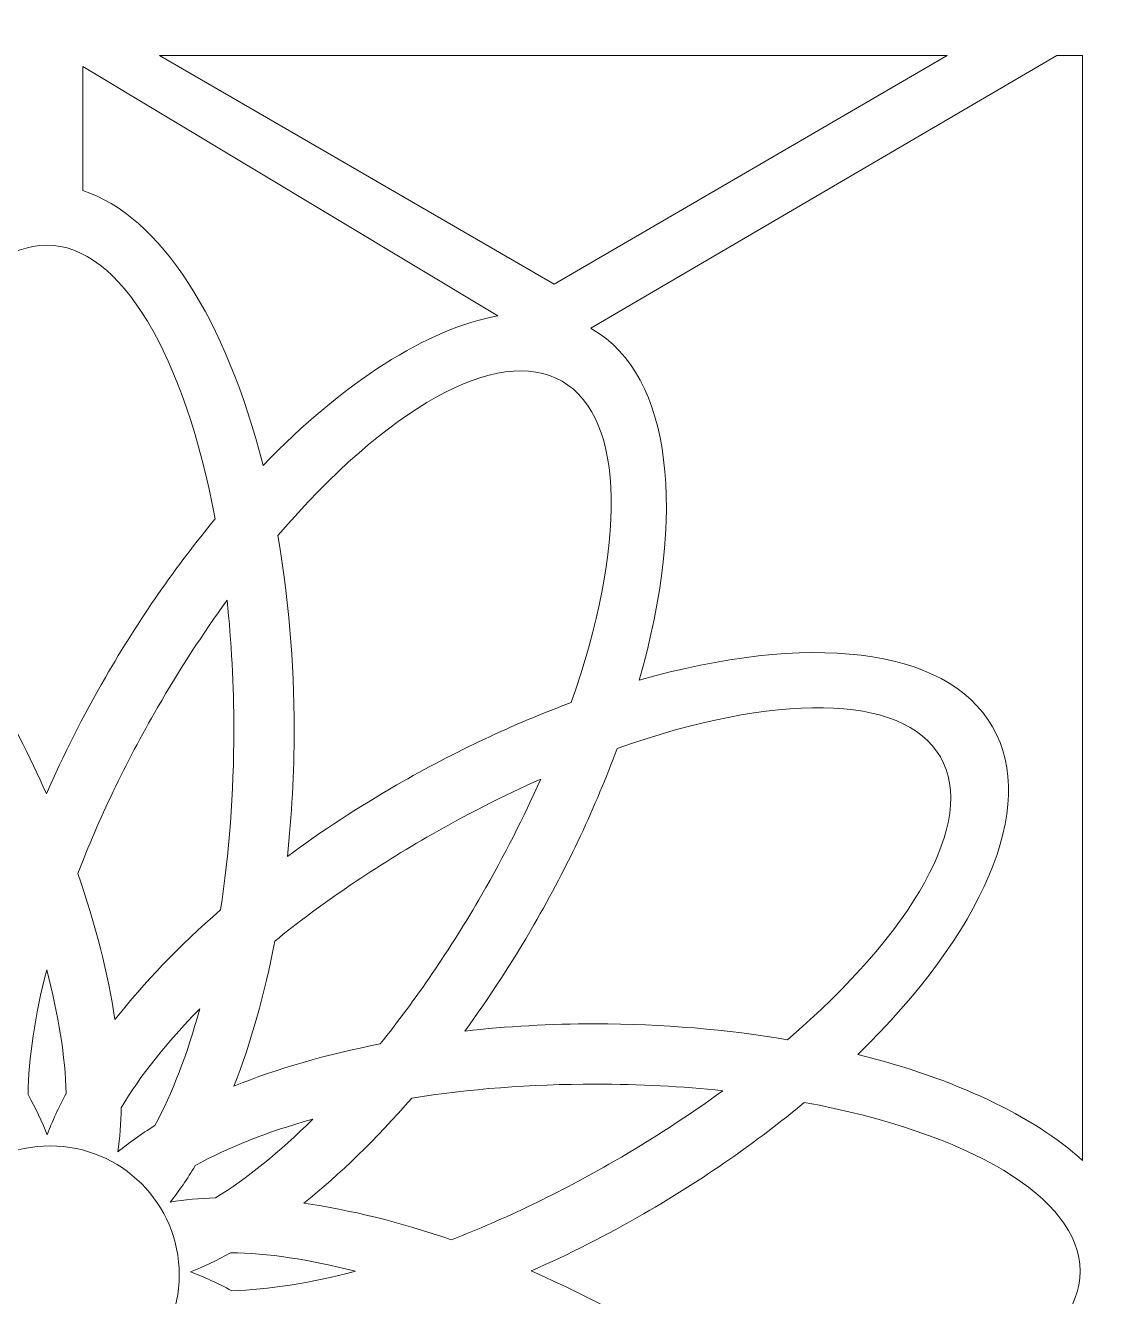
# Model space of a CAD drawing. Header units: centimetres. Extents: x -9.9 to 7.5, y -9.5 to 6.6.
# Drawn here: x -5.761 to -3.492, y -6.866 to -4.188 of the extents above; entities that cross this region are included whole.
import ezdxf

# ---------------------------------------------------------------- set-up
doc = ezdxf.new("R2010")
doc.units = ezdxf.units.CM
doc.header["$MEASUREMENT"] = 0
doc.layers.add('layer 1', color=7, linetype='Continuous')

msp = doc.modelspace()

# ---------------------------------------------------------------- linework, layer by layer
at = {"layer": 'layer 1', "color": 177, "lineweight": 9}
for points, knots in [([(-9.86086, -9.47414), (-9.86086, -9.47414), (-9.86086, 6.55374), (-9.86086, 6.55374), (-9.86086, 6.55374), (-9.86086, 6.55374), (-1.55598, 6.55374), (-1.55598, 6.55374), (-1.55598, 6.55374), (-1.55598, 6.55374), (-1.55598, -9.47414), (-1.55598, -9.47414), (-1.55598, -9.47414), (-1.55598, -9.47414), (-9.86086, -9.47414), (-9.86086, -9.47414)], [0, 0, 0, 0, 0.2, 0.2, 0.2, 0.2, 0.4, 0.4, 0.4, 0.4, 0.6, 0.6, 0.6, 0.6, 1, 1, 1, 1]), ([(-3.81886, -4.25142), (-3.81886, -4.25142), (-4.64682, -4.73308), (-4.64682, -4.73308), (-4.64682, -4.73308), (-4.64682, -4.73308), (-5.47857, -4.25142), (-5.47857, -4.25142), (-5.47857, -4.25142), (-5.47857, -4.25142), (-3.81886, -4.25142), (-3.81886, -4.25142)], [0, 0, 0, 0, 0.25, 0.25, 0.25, 0.25, 0.5, 0.5, 0.5, 0.5, 1, 1, 1, 1]), ([(-3.53375, -6.57888), (-3.53375, -6.57888), (-3.53375, -4.25142), (-3.53375, -4.25142), (-3.53375, -4.25142), (-3.53375, -4.25142), (-3.58798, -4.25142), (-3.58798, -4.25142), (-3.58798, -4.25142), (-3.58798, -4.25142), (-4.56969, -4.82602), (-4.56969, -4.82602), (-4.56969, -4.82602), (-4.56872, -4.82656), (-4.56775, -4.82707), (-4.56679, -4.82762), (-4.56679, -4.82762), (-4.39702, -4.92564), (-4.36843, -5.21765), (-4.46761, -5.56741), (-4.46761, -5.56741), (-4.11594, -5.46677), (-3.82193, -5.4949), (-3.72351, -5.66537), (-3.72351, -5.66537), (-3.62549, -5.83515), (-3.74674, -6.10233), (-4.0075, -6.35564), (-4.0075, -6.35564), (-3.80409, -6.40647), (-3.63827, -6.48448), (-3.53375, -6.57888)], [0, 0, 0, 0, 0.1111111, 0.1111111, 0.1111111, 0.1111111, 0.2222222, 0.2222222, 0.2222222, 0.2222222, 0.3333333, 0.3333333, 0.3333333, 0.3333333, 0.4444444, 0.4444444, 0.4444444, 0.4444444, 0.5555556, 0.5555556, 0.5555556, 0.5555556, 0.6666667, 0.6666667, 0.6666667, 0.6666667, 0.7777778, 0.7777778, 0.7777778, 0.7777778, 1, 1, 1, 1]), ([(-5.64003, -4.27414), (-5.64003, -4.27414), (-4.76545, -4.79986), (-4.76545, -4.79986), (-4.76545, -4.79986), (-4.91449, -4.82639), (-5.09055, -4.93935), (-5.26018, -5.11483), (-5.26018, -5.11483), (-5.33746, -4.80873), (-5.47641, -4.58856), (-5.64003, -4.5359), (-5.64003, -4.5359), (-5.64003, -4.5359), (-5.64003, -4.27414), (-5.64003, -4.27414)], [0, 0, 0, 0, 0.2, 0.2, 0.2, 0.2, 0.4, 0.4, 0.4, 0.4, 0.6, 0.6, 0.6, 0.6, 1, 1, 1, 1]), ([(-6.07178, -5.23165), (-5.98915, -5.33071), (-5.90973, -5.44409), (-5.83766, -5.56891), (-5.83766, -5.56891), (-5.79177, -5.6484), (-5.75142, -5.72815), (-5.71664, -5.80686), (-5.71664, -5.80686), (-5.68112, -5.7257), (-5.63961, -5.64339), (-5.59225, -5.56136), (-5.59225, -5.56136), (-5.521, -5.43795), (-5.44256, -5.32572), (-5.36094, -5.22746), (-5.36094, -5.22746), (-5.42476, -4.88615), (-5.55977, -4.6507), (-5.71597, -4.6507), (-5.71597, -4.6507), (-5.87281, -4.6507), (-6.00829, -4.88808), (-6.07178, -5.23165)], [0, 0, 0, 0, 0.1428571, 0.1428571, 0.1428571, 0.1428571, 0.2857143, 0.2857143, 0.2857143, 0.2857143, 0.4285714, 0.4285714, 0.4285714, 0.4285714, 0.5714286, 0.5714286, 0.5714286, 0.5714286, 0.7142857, 0.7142857, 0.7142857, 0.7142857, 1, 1, 1, 1]), ([(-5.22888, -5.26278), (-5.20685, -5.38988), (-5.19476, -5.52779), (-5.19476, -5.67192), (-5.19476, -5.67192), (-5.19476, -5.7637), (-5.19969, -5.85295), (-5.20893, -5.93852), (-5.20893, -5.93852), (-5.13758, -5.88598), (-5.06049, -5.83544), (-4.97845, -5.78808), (-4.97845, -5.78808), (-4.85505, -5.71683), (-4.731, -5.65886), (-4.61118, -5.61457), (-4.61118, -5.61457), (-4.49579, -5.28708), (-4.49499, -5.01567), (-4.63027, -4.93757), (-4.63027, -4.93757), (-4.7661, -4.85915), (-5.00211, -4.99698), (-5.22888, -5.26278)], [0, 0, 0, 0, 0.1428571, 0.1428571, 0.1428571, 0.1428571, 0.2857143, 0.2857143, 0.2857143, 0.2857143, 0.4285714, 0.4285714, 0.4285714, 0.4285714, 0.5714286, 0.5714286, 0.5714286, 0.5714286, 0.7142857, 0.7142857, 0.7142857, 0.7142857, 1, 1, 1, 1]), ([(-5.65037, -5.97453), (-5.61288, -6.08225), (-5.58672, -6.18605), (-5.57221, -6.28229), (-5.57221, -6.28229), (-5.51174, -6.2051), (-5.43688, -6.12704), (-5.34985, -6.05125), (-5.34985, -6.05125), (-5.33171, -5.93396), (-5.32172, -5.80596), (-5.32172, -5.67192), (-5.32172, -5.67192), (-5.32172, -5.57741), (-5.3267, -5.48591), (-5.33598, -5.39904), (-5.33598, -5.39904), (-5.38659, -5.4687), (-5.43581, -5.54429), (-5.48231, -5.62484), (-5.48231, -5.62484), (-5.55077, -5.74342), (-5.60705, -5.86175), (-5.65037, -5.97453)], [0, 0, 0, 0, 0.1428571, 0.1428571, 0.1428571, 0.1428571, 0.2857143, 0.2857143, 0.2857143, 0.2857143, 0.4285714, 0.4285714, 0.4285714, 0.4285714, 0.5714286, 0.5714286, 0.5714286, 0.5714286, 0.7142857, 0.7142857, 0.7142857, 0.7142857, 1, 1, 1, 1]), ([(-4.51448, -5.71119), (-4.55894, -5.83227), (-4.61743, -5.95775), (-4.68949, -6.08257), (-4.68949, -6.08257), (-4.73539, -6.16206), (-4.78428, -6.2369), (-4.83506, -6.30637), (-4.83506, -6.30637), (-4.74701, -6.29655), (-4.65497, -6.29132), (-4.56025, -6.29132), (-4.56025, -6.29132), (-4.41775, -6.29132), (-4.28133, -6.30314), (-4.15542, -6.3247), (-4.15542, -6.3247), (-3.89175, -6.09877), (-3.75535, -5.86413), (-3.83345, -5.72885), (-3.83345, -5.72885), (-3.91187, -5.59302), (-4.18518, -5.59439), (-4.51448, -5.71119)], [0, 0, 0, 0, 0.1428571, 0.1428571, 0.1428571, 0.1428571, 0.2857143, 0.2857143, 0.2857143, 0.2857143, 0.4285714, 0.4285714, 0.4285714, 0.4285714, 0.5714286, 0.5714286, 0.5714286, 0.5714286, 0.7142857, 0.7142857, 0.7142857, 0.7142857, 1, 1, 1, 1]), ([(-5.23537, -6.11685), (-5.25676, -6.22887), (-5.286, -6.33184), (-5.32156, -6.42243), (-5.32156, -6.42243), (-5.23059, -6.38582), (-5.12673, -6.35566), (-5.01347, -6.33354), (-5.01347, -6.33354), (-4.93912, -6.24103), (-4.86646, -6.13518), (-4.79944, -6.01909), (-4.79944, -6.01909), (-4.75218, -5.93724), (-4.71075, -5.85552), (-4.67536, -5.77565), (-4.67536, -5.77565), (-4.75401, -5.81066), (-4.83443, -5.85152), (-4.91498, -5.89802), (-4.91498, -5.89802), (-5.03356, -5.96649), (-5.14147, -6.04083), (-5.23537, -6.11685)], [0, 0, 0, 0, 0.1428571, 0.1428571, 0.1428571, 0.1428571, 0.2857143, 0.2857143, 0.2857143, 0.2857143, 0.4285714, 0.4285714, 0.4285714, 0.4285714, 0.5714286, 0.5714286, 0.5714286, 0.5714286, 0.7142857, 0.7142857, 0.7142857, 0.7142857, 1, 1, 1, 1]), ([(-5.75507, -6.44034), (-5.73928, -6.46895), (-5.72577, -6.49715), (-5.71473, -6.52475), (-5.71473, -6.52475), (-5.70407, -6.49634), (-5.69078, -6.46727), (-5.675, -6.43773), (-5.675, -6.43773), (-5.67691, -6.361), (-5.69077, -6.27284), (-5.71594, -6.17736), (-5.71594, -6.17736), (-5.74096, -6.27417), (-5.75422, -6.36326), (-5.75507, -6.44034)], [0, 0, 0, 0, 0.2, 0.2, 0.2, 0.2, 0.4, 0.4, 0.4, 0.4, 0.6, 0.6, 0.6, 0.6, 1, 1, 1, 1]), ([(-5.55895, -6.4679), (-5.55957, -6.50055), (-5.56198, -6.53171), (-5.56621, -6.56113), (-5.56621, -6.56113), (-5.54277, -6.54185), (-5.51672, -6.52332), (-5.48828, -6.50564), (-5.48828, -6.50564), (-5.45157, -6.43823), (-5.41951, -6.35497), (-5.39357, -6.25971), (-5.39357, -6.25971), (-5.46364, -6.33104), (-5.51968, -6.40157), (-5.55895, -6.4679)], [0, 0, 0, 0, 0.2, 0.2, 0.2, 0.2, 0.4, 0.4, 0.4, 0.4, 0.6, 0.6, 0.6, 0.6, 1, 1, 1, 1]), ([(-4.94713, -6.44759), (-5.02166, -6.5339), (-5.09847, -6.60846), (-5.17456, -6.66914), (-5.17456, -6.66914), (-5.07747, -6.68292), (-4.97245, -6.70872), (-4.8633, -6.7462), (-4.8633, -6.7462), (-4.75266, -6.70326), (-4.63681, -6.64791), (-4.52072, -6.58089), (-4.52072, -6.58089), (-4.43887, -6.53364), (-4.36213, -6.48358), (-4.29154, -6.43211), (-4.29154, -6.43211), (-4.37717, -6.42311), (-4.46724, -6.41828), (-4.56025, -6.41828), (-4.56025, -6.41828), (-4.69718, -6.41828), (-4.8278, -6.4287), (-4.94713, -6.44759)], [0, 0, 0, 0, 0.1428571, 0.1428571, 0.1428571, 0.1428571, 0.2857143, 0.2857143, 0.2857143, 0.2857143, 0.4285714, 0.4285714, 0.4285714, 0.4285714, 0.5714286, 0.5714286, 0.5714286, 0.5714286, 0.7142857, 0.7142857, 0.7142857, 0.7142857, 1, 1, 1, 1]), ([(-4.11998, -6.45672), (-4.21904, -6.53935), (-4.33243, -6.61877), (-4.45725, -6.69084), (-4.45725, -6.69084), (-4.53674, -6.73673), (-4.6165, -6.7771), (-4.69522, -6.81187), (-4.69522, -6.81187), (-4.61405, -6.8474), (-4.53173, -6.88889), (-4.44969, -6.93625), (-4.44969, -6.93625), (-4.32628, -7.0075), (-4.21405, -7.08594), (-4.11579, -7.16756), (-4.11579, -7.16756), (-3.77448, -7.10374), (-3.53903, -6.96873), (-3.53903, -6.81253), (-3.53903, -6.81253), (-3.53903, -6.65569), (-3.77641, -6.52022), (-4.11998, -6.45672)], [0, 0, 0, 0, 0.1428571, 0.1428571, 0.1428571, 0.1428571, 0.2857143, 0.2857143, 0.2857143, 0.2857143, 0.4285714, 0.4285714, 0.4285714, 0.4285714, 0.5714286, 0.5714286, 0.5714286, 0.5714286, 0.7142857, 0.7142857, 0.7142857, 0.7142857, 1, 1, 1, 1]), ([(-5.40288, -6.58982), (-5.41975, -6.61779), (-5.43741, -6.64357), (-5.45578, -6.66693), (-5.45578, -6.66693), (-5.42585, -6.66195), (-5.39402, -6.65893), (-5.36055, -6.65783), (-5.36055, -6.65783), (-5.29506, -6.61781), (-5.22565, -6.56174), (-5.15556, -6.49221), (-5.15556, -6.49221), (-5.25191, -6.51895), (-5.33571, -6.55201), (-5.40288, -6.58982)], [0, 0, 0, 0, 0.2, 0.2, 0.2, 0.2, 0.4, 0.4, 0.4, 0.4, 0.6, 0.6, 0.6, 0.6, 1, 1, 1, 1]), ([(-5.98014, -6.82008), (-5.98014, -6.67004), (-5.85846, -6.54836), (-5.70842, -6.54836), (-5.70842, -6.54836), (-5.55838, -6.54836), (-5.4367, -6.67004), (-5.4367, -6.82008), (-5.4367, -6.82008), (-5.4367, -6.97012), (-5.55838, -7.0918), (-5.70842, -7.0918), (-5.70842, -7.0918), (-5.85846, -7.0918), (-5.98014, -6.97012), (-5.98014, -6.82008)], [0, 0, 0, 0, 0.2, 0.2, 0.2, 0.2, 0.4, 0.4, 0.4, 0.4, 0.6, 0.6, 0.6, 0.6, 1, 1, 1, 1]), ([(-5.32868, -6.77344), (-5.35728, -6.78922), (-5.38546, -6.80272), (-5.41305, -6.81377), (-5.41305, -6.81377), (-5.38464, -6.82443), (-5.35557, -6.83771), (-5.32603, -6.8535), (-5.32603, -6.8535), (-5.2493, -6.85159), (-5.16116, -6.83773), (-5.0657, -6.81256), (-5.0657, -6.81256), (-5.16251, -6.78754), (-5.25161, -6.77429), (-5.32868, -6.77344)], [0, 0, 0, 0, 0.2, 0.2, 0.2, 0.2, 0.4, 0.4, 0.4, 0.4, 0.6, 0.6, 0.6, 0.6, 1, 1, 1, 1])]:
    msp.add_open_spline(points, degree=3, knots=knots, dxfattribs=at)

doc.saveas('drawing.dxf')
